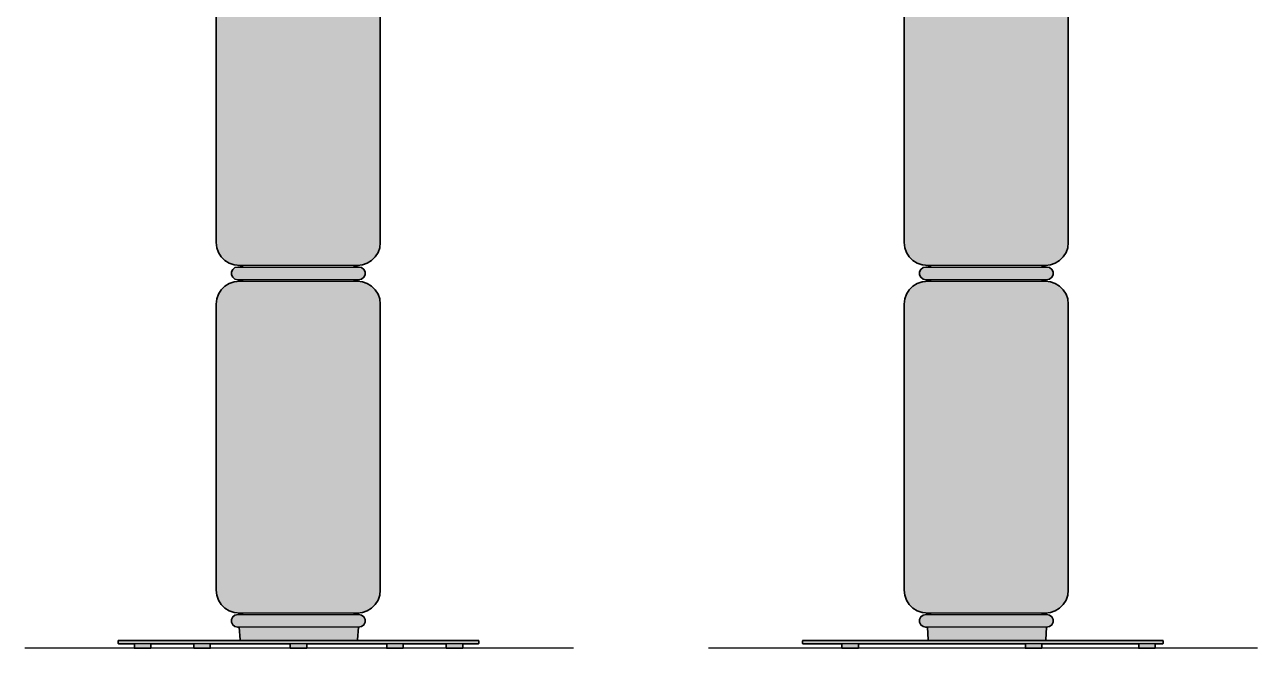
# Model space of a CAD drawing. Header units: millimetres. Extents: x -46 to 1833, y 45 to 2937.
# Drawn here: x -46 to 1833, y 1036 to 1987 of the extents above; entities that cross this region are included whole.
import ezdxf

# ---------------------------------------------------------------- set-up
doc = ezdxf.new("R2010")
doc.units = ezdxf.units.MM
doc.layers.add('Blocks', color=7, linetype='Continuous')
doc.layers.add('Blocks$Fill', color=7, linetype='Continuous', true_color=0xffffff)
for name, color, linetype, lineweight, true_color in [('Blocks$Inner', 7, 'Continuous', 25, 0x007f00), ('Blocks$Outline', 7, 'Continuous', 35, 0xff3f3f), ('Groud', 7, 'Continuous', 25, 0x243775)]:
    doc.layers.add(name, color=color, linetype=linetype, lineweight=lineweight, true_color=true_color)

# ---------------------------------------------------------------- blocks, each defined once
blk = doc.blocks.new('Noctambule Floor 3 High Cylinder Bowl Floor Lamp Side')
at = {"layer": 'Blocks$Fill'}
blk.add_hatch(color=256, dxfattribs=at).paths.add_polyline_path([(697.5, 1900.8), (697.5, 1901.2), (697.4, 1901.2), (147.5, 1901.2), (147.7, 1891), (148.3, 1880.7), (149.2, 1870.5), (150.6, 1860.4), (152.3, 1850.3), (154.3, 1840.2), (156.8, 1830.3), (159.6, 1820.5), (162.8, 1810.7), (166.4, 1801.1), (170.3, 1791.6), (174.5, 1782.3), (179.1, 1773.2), (184.1, 1764.2), (189.3, 1755.4), (194.9, 1746.8), (200.8, 1738.5), (207.1, 1730.3), (213.6, 1722.4), (220.4, 1714.7), (227.5, 1707.3), (234.8, 1700.2), (242.4, 1693.4), (250.3, 1686.8), (258.4, 1680.5), (258.6, 1680.5), (266.9, 1674.6), (275.4, 1668.9), (284.2, 1663.6), (293.1, 1658.6), (302.2, 1654), (311.5, 1649.7), (321, 1645.7), (324, 1644.6), (324.3, 1644.6), (327.5, 1643.8), (327.7, 1643.8), (330.5, 1643.4), (333.8, 1643.2), (336.5, 1643.2), (336.8, 1643.2), (337.4, 1643), (337.7, 1642.8), (337.9, 1642.6), (338.1, 1642.4), (338.3, 1642.1), (338.4, 1641.8), (338.5, 1641.5), (338.5, 1641.2), (331.6, 1641.2), (331.2, 1641.2), (327.2, 1640.3), (323.8, 1637.6), (321.9, 1633.7), (321.9, 1629.4), (323.8, 1625.5), (327.2, 1622.9), (331.6, 1621.9), (332.9, 1621.9), (338.6, 1621.9), (338.6, 1619.7), (338.6, 1619.7), (338.9, 1619.7), (338.8, 1619.7), (338, 1619.4), (335, 1619.4), (326.6, 1618.5), (325.8, 1618.5), (318.4, 1615.9), (311.8, 1611.8), (306.2, 1606.2), (302.1, 1599.6), (299.5, 1592.2), (298.6, 1584.4), (298.6, 1148.4), (299.5, 1140.6), (302.1, 1133.2), (306.2, 1126.6), (311.8, 1121), (318.4, 1116.9), (325.8, 1114.3), (326.6, 1114.3), (328.1, 1114.1), (335.2, 1113.4), (337.2, 1113.4), (337.7, 1113.4), (338.6, 1113.2), (338.6, 1111.2), (331.2, 1111.2), (327.2, 1110.3), (323.8, 1107.6), (321.9, 1103.7), (321.9, 1099.4), (323.8, 1095.5), (327.2, 1092.9), (331.6, 1091.9), (332.9, 1091.9), (338.6, 1091.9), (338.6, 1089.7), (338.6, 1089.7), (338.9, 1089.7), (338.8, 1089.7), (338, 1089.4), (335, 1089.4), (326.6, 1088.5), (325.8, 1088.5), (318.4, 1085.9), (311.8, 1081.8), (306.2, 1076.2), (302.1, 1069.6), (299.5, 1062.2), (298.6, 1054.4), (298.6, 618.4), (299.5, 610.6), (302.1, 603.2), (306.2, 596.6), (311.8, 591), (318.4, 586.9), (325.8, 584.3), (326.6, 584.3), (335.2, 583.4), (337.2, 583.4), (337.7, 583.4), (338.6, 583.2), (338.6, 581.2), (331.8, 581.2), (327.1, 580.3), (323.7, 577.6), (321.9, 573.7), (321.9, 569.4), (323.7, 565.5), (327.1, 562.9), (331.3, 561.9), (331.7, 561.9), (338.6, 561.9), (338.6, 559.9), (337.7, 559.7), (335, 559.7), (326.6, 558.8), (325.8, 558.8), (318.4, 556.2), (311.8, 552.1), (306.2, 546.5), (302.1, 539.9), (299.5, 532.5), (298.6, 524.7), (298.6, 88.7), (299.5, 80.9), (302.1, 73.5), (306.2, 66.9), (311.8, 61.3), (318.4, 57.2), (325.8, 54.6), (326.6, 54.6), (335.2, 53.7), (337.2, 53.7), (337.7, 53.7), (338.6, 53.5), (338.6, 51.5), (331.8, 51.5), (327.1, 50.6), (323.7, 47.9), (321.9, 44), (321.9, 39.7), (323.7, 35.8), (327.1, 33.2), (331.3, 32.2), (331.7, 32.2), (333.7, 32.2), (335.1, 12.9), (335.4, 12.3), (336.1, 12), (143.9, 12), (143.4, 11.5), (143.4, 7.5), (143.9, 7), (144, 7), (203.6, 7), (203.6, 0), (203.8, 0), (228.6, 0), (228.6, 7), (483.2, 7), (483.2, 0), (483.3, 0), (508.2, 0), (508.2, 7), (655.9, 7), (655.9, 0), (656, 0), (680.9, 0), (680.9, 7), (692.9, 7), (693.3, 7.5), (693.4, 11.5), (692.9, 12), (692.7, 12), (513.2, 12), (513.8, 12.3), (514.2, 12.9), (515.6, 32.2), (519.5, 33.2), (520.1, 33.2), (523.5, 35.8), (525.3, 39.7), (525.3, 44), (523.5, 47.9), (520.1, 50.6), (515.9, 51.5), (515.7, 51.5), (508.6, 51.5), (508.6, 53.5), (509.5, 53.7), (513.6, 53.7), (521.4, 54.6), (528.8, 57.2), (535.4, 61.3), (541, 66.9), (545.1, 73.5), (547.7, 80.9), (548.5, 88.7), (548.5, 524.7), (547.7, 532.5), (545.1, 539.9), (541, 546.5), (535.4, 552.1), (528.8, 556.2), (521.4, 558.8), (513.6, 559.7), (513.6, 559.7), (509.5, 559.7), (508.6, 559.9), (508.6, 561.9), (515.6, 561.9), (519.5, 562.9), (520.1, 562.9), (523.5, 565.5), (525.3, 569.4), (525.3, 573.7), (523.5, 577.6), (520.1, 580.3), (515.9, 581.2), (515.7, 581.2), (508.6, 581.2), (508.6, 583.2), (509.5, 583.4), (513.6, 583.4), (521.4, 584.3), (528.8, 586.9), (535.4, 591), (541, 596.6), (545.1, 603.2), (547.7, 610.6), (548.5, 618.4), (548.5, 1054.4), (547.7, 1062.2), (545.1, 1069.6), (541, 1076.2), (535.4, 1081.8), (528.8, 1085.9), (521.4, 1088.5), (513.6, 1089.4), (513.6, 1089.4), (509.5, 1089.4), (508.4, 1089.7), (508.3, 1089.7), (508.6, 1089.7), (508.6, 1091.9), (515.6, 1091.9), (520, 1092.9), (523.4, 1095.5), (525.2, 1099.4), (525.2, 1103.7), (523.4, 1107.6), (520, 1110.3), (520, 1110.3), (515.4, 1111.2), (508.6, 1111.2), (508.6, 1113.2), (509.5, 1113.4), (511.7, 1113.4), (520.6, 1114.3), (521.4, 1114.3), (528.8, 1116.9), (535.4, 1121), (541, 1126.6), (545.1, 1133.2), (547.7, 1140.6), (548.5, 1148.4), (548.5, 1584.4), (547.7, 1592.2), (545.1, 1599.6), (541, 1606.2), (535.4, 1611.8), (528.8, 1615.9), (521.4, 1618.5), (513.6, 1619.4), (513.6, 1619.4), (509.5, 1619.4), (508.4, 1619.7), (508.3, 1619.7), (508.3, 1619.7), (508.6, 1619.7), (508.6, 1621.9), (515.6, 1621.9), (520, 1622.9), (523.4, 1625.5), (525.2, 1629.4), (525.2, 1633.7), (523.4, 1637.6), (520, 1640.3), (520, 1640.3), (515.4, 1641.2), (514, 1641.2), (506.5, 1641.2), (506.5, 1641.5), (506.6, 1641.8), (506.7, 1642.1), (506.9, 1642.4), (507.1, 1642.6), (507.3, 1642.8), (507.6, 1643), (507.9, 1643.2), (508.1, 1643.3), (509.1, 1643.4), (510.8, 1643.4), (514.1, 1643.4), (517.3, 1643.8), (520.5, 1644.6), (520.9, 1644.6), (524, 1645.7), (533.6, 1649.7), (542.8, 1654), (552, 1658.6), (560.9, 1663.6), (569.7, 1668.9), (578.2, 1674.6), (586.5, 1680.5), (586.6, 1680.5), (594.7, 1686.8), (602.6, 1693.4), (610.2, 1700.2), (617.5, 1707.3), (624.6, 1714.7), (631.4, 1722.4), (637.9, 1730.3), (644.1, 1738.5), (650, 1746.8), (655.6, 1755.4), (660.9, 1764.2), (665.8, 1773.2), (670.4, 1782.3), (674.7, 1791.6), (678.6, 1801.1), (682.2, 1810.7), (685.3, 1820.5), (688.2, 1830.3), (690.6, 1840.2), (692.7, 1850.3), (694.4, 1860.4), (695.8, 1870.5), (696.7, 1880.7), (697.3, 1891)], flags=0)
at = {"layer": 'Blocks$Inner'}
blk.add_line((335.1, 12.9), (333.7, 32.2), dxfattribs=at)
for points in [[(548.5, 1054.4), (548.5, 618.4), (547.7, 610.6), (545.1, 603.2), (541, 596.6), (535.4, 591), (528.8, 586.9), (521.4, 584.3), (513.6, 583.4), (511.7, 583.4), (509.5, 583.4), (506.4, 583.4), (502.6, 583.4), (498, 583.4), (492.6, 583.4), (486.6, 583.4), (480.1, 583.4), (472.9, 583.4), (465.3, 583.4), (457.3, 583.4), (448.9, 583.4), (440.3, 583.4), (431.6, 583.4), (422.8, 583.4), (414, 583.4), (405.2, 583.4), (396.7, 583.4), (388.4, 583.4), (380.4, 583.4), (372.9, 583.4), (365.9, 583.4), (359.4, 583.4), (353.5, 583.4), (348.3, 583.4), (343.8, 583.4), (340.1, 583.4), (337.2, 583.4), (335.2, 583.4), (326.6, 584.3), (325.8, 584.3), (318.4, 586.9), (311.8, 591), (306.2, 596.6), (302.1, 603.2), (299.5, 610.6), (298.6, 618.4), (298.6, 1054.4)], [(338.6, 581.2), (338.6, 583.2), (337.7, 583.4), (337.7, 583.4)], [(508.6, 581.2), (508.6, 583.2), (509.5, 583.4)], [(338.6, 561.9), (338.6, 559.9), (337.7, 559.7), (337.7, 559.7)], [(508.6, 561.9), (508.6, 559.9), (509.5, 559.7)], [(338.6, 51.5), (338.6, 53.5), (337.7, 53.7), (337.7, 53.7)], [(509.5, 53.7), (508.6, 53.5), (508.6, 51.5)], [(513.8, 12.3), (514.2, 12.9), (515.6, 32.2)], [(228.6, 7), (228.6, 0), (228.3, 0), (227.2, 0), (226.2, 0), (223.5, 0), (220, 0), (217.1, 0), (214.2, 0), (212.2, 0), (208.8, 0), (206, 0), (204.6, 0), (203.8, 0), (203.6, 0), (203.6, 7)], [(513.1, 12), (513.2, 12), (513.8, 12.3), (513.1, 12), (512.7, 12), (511.5, 12), (509.7, 12), (507.4, 12), (505, 12), (502.5, 12), (500.1, 12), (497.8, 12), (495.6, 12), (491.6, 12), (484.9, 12), (477.4, 12), (470.1, 12), (463.4, 12), (457.4, 12), (452, 12), (447.1, 12), (442.8, 12), (439, 12), (432.3, 12), (427.3, 12), (419.6, 12), (411.9, 12), (403.4, 12), (396.1, 12), (389.9, 12), (384.7, 12), (380.3, 12), (376.5, 12), (373.3, 12), (368, 12), (364.1, 12), (358.8, 12), (353.9, 12), (346.9, 12), (343.1, 12), (340.5, 12), (338.7, 12), (337.5, 12), (336.7, 12), (336.3, 12), (336.1, 12), (335.4, 12.3), (335.1, 12.9)], [(508.2, 7), (508.2, 0), (507.8, 0), (506.8, 0), (505.8, 0), (503, 0), (499.5, 0), (496.6, 0), (493.7, 0), (491.8, 0), (488.3, 0), (485.5, 0), (484.1, 0), (483.3, 0), (483.2, 0), (483.2, 7)], [(680.9, 7), (680.9, 0), (680.5, 0), (679.5, 0), (678.5, 0), (675.7, 0), (672.2, 0), (669.3, 0), (666.4, 0), (664.5, 0), (661, 0), (658.2, 0), (656.8, 0), (656, 0), (655.9, 0), (655.9, 7)]]:
    blk.add_lwpolyline(points, dxfattribs=at)
for points in [[(515.7, 581.2), (515.9, 581.2), (520.1, 580.3), (523.5, 577.6), (525.3, 573.7), (525.3, 569.4), (523.5, 565.5), (520.1, 562.9), (519.5, 562.9), (515.6, 561.9), (514.3, 561.9), (512.2, 561.9), (509.2, 561.9), (505.4, 561.9), (500.8, 561.9), (495.5, 561.9), (489.5, 561.9), (482.8, 561.9), (475.6, 561.9), (467.9, 561.9), (455.9, 561.9), (448.9, 561.9), (441.3, 561.9), (433.2, 561.9), (424.6, 561.9), (415.6, 561.9), (406.4, 561.9), (399.4, 561.9), (392.5, 561.9), (387.9, 561.9), (378.8, 561.9), (370.2, 561.9), (364, 561.9), (358.3, 561.9), (354.7, 561.9), (348.1, 561.9), (342.5, 561.9), (338, 561.9), (334.6, 561.9), (332.8, 561.9), (331.7, 561.9), (331.3, 561.9), (327.1, 562.9), (323.7, 565.5), (321.9, 569.4), (321.9, 573.7), (323.7, 577.6), (327.1, 580.3), (331.8, 581.2), (333.2, 581.2), (335.5, 581.2), (338.6, 581.2), (342.5, 581.2), (347.3, 581.2), (352.7, 581.2), (358.9, 581.2), (365.7, 581.2), (373, 581.2), (380.8, 581.2), (389, 581.2), (397.6, 581.2), (406.4, 581.2), (415.4, 581.2), (424.4, 581.2), (433.5, 581.2), (442.4, 581.2), (451.2, 581.2), (459.7, 581.2), (467.9, 581.2), (475.6, 581.2), (482, 581.2), (487.1, 581.2), (491.4, 581.2), (494.8, 581.2), (497.7, 581.2), (500, 581.2), (501.9, 581.2), (505, 581.2), (509, 581.2), (512.1, 581.2), (514, 581.2), (515.1, 581.2)], [(521.4, 54.6), (513.6, 53.7), (511.7, 53.7), (509.5, 53.7), (506.4, 53.7), (502.6, 53.7), (498, 53.7), (492.6, 53.7), (486.6, 53.7), (480.1, 53.7), (472.9, 53.7), (465.3, 53.7), (457.3, 53.7), (448.9, 53.7), (440.3, 53.7), (431.6, 53.7), (422.8, 53.7), (414, 53.7), (405.2, 53.7), (396.7, 53.7), (388.4, 53.7), (380.4, 53.7), (372.9, 53.7), (365.9, 53.7), (359.4, 53.7), (353.5, 53.7), (348.3, 53.7), (343.8, 53.7), (340.1, 53.7), (337.2, 53.7), (335.2, 53.7), (326.6, 54.6), (325.8, 54.6), (318.4, 57.2), (311.8, 61.3), (306.2, 66.9), (302.1, 73.5), (299.5, 80.9), (298.6, 88.7), (298.6, 524.7), (299.5, 532.5), (302.1, 539.9), (306.2, 546.5), (311.8, 552.1), (318.4, 556.2), (325.8, 558.8), (326.6, 558.8), (335, 559.7), (337.1, 559.7), (339.5, 559.7), (342, 559.7), (344.5, 559.7), (346.9, 559.7), (349.3, 559.7), (351.4, 559.7), (355.5, 559.7), (358.9, 559.7), (364.2, 559.7), (370, 559.7), (377.4, 559.7), (384.2, 559.7), (390.3, 559.7), (395.8, 559.7), (400.7, 559.7), (405.1, 559.7), (409, 559.7), (412.4, 559.7), (418.4, 559.7), (427.4, 559.7), (436.5, 559.7), (445.2, 559.7), (452.6, 559.7), (458.9, 559.7), (464.2, 559.7), (468.7, 559.7), (472.5, 559.7), (475.8, 559.7), (478.5, 559.7), (483.2, 559.7), (489.7, 559.7), (495.5, 559.7), (503.9, 559.7), (506.4, 559.7), (509.1, 559.7), (511, 559.7), (512.2, 559.7), (513.6, 559.7), (513.6, 559.7), (521.4, 558.8), (528.8, 556.2), (535.4, 552.1), (541, 546.5), (545.1, 539.9), (547.7, 532.5), (548.5, 524.7), (548.5, 88.7), (547.7, 80.9), (545.1, 73.5), (541, 66.9), (535.4, 61.3), (528.8, 57.2)], [(515.7, 51.5), (515.9, 51.5), (520.1, 50.6), (523.5, 47.9), (525.3, 44), (525.3, 39.7), (523.5, 35.8), (520.1, 33.2), (519.5, 33.2), (515.6, 32.2), (514.3, 32.2), (512.2, 32.2), (509.2, 32.2), (505.4, 32.2), (500.8, 32.2), (495.5, 32.2), (489.5, 32.2), (482.8, 32.2), (475.6, 32.2), (467.9, 32.2), (455.9, 32.2), (448.9, 32.2), (441.3, 32.2), (433.2, 32.2), (424.6, 32.2), (415.6, 32.2), (406.4, 32.2), (399.4, 32.2), (392.5, 32.2), (387.9, 32.2), (378.8, 32.2), (370.2, 32.2), (364, 32.2), (358.3, 32.2), (354.7, 32.2), (348.1, 32.2), (342.5, 32.2), (338, 32.2), (334.6, 32.2), (332.8, 32.2), (331.7, 32.2), (331.3, 32.2), (327.1, 33.2), (323.7, 35.8), (321.9, 39.7), (321.9, 44), (323.7, 47.9), (327.1, 50.6), (331.8, 51.5), (333.2, 51.5), (335.5, 51.5), (338.6, 51.5), (342.5, 51.5), (347.3, 51.5), (352.7, 51.5), (358.9, 51.5), (365.7, 51.5), (373, 51.5), (380.8, 51.5), (389, 51.5), (397.6, 51.5), (406.4, 51.5), (415.4, 51.5), (424.4, 51.5), (433.5, 51.5), (442.4, 51.5), (451.2, 51.5), (459.7, 51.5), (467.9, 51.5), (475.6, 51.5), (482, 51.5), (487.1, 51.5), (491.4, 51.5), (494.8, 51.5), (497.7, 51.5), (500, 51.5), (501.9, 51.5), (505, 51.5), (509, 51.5), (512.1, 51.5), (514, 51.5), (515.1, 51.5)], [(143.9, 7), (143.4, 7.5), (143.4, 11.5), (143.9, 12), (144.1, 12), (144.7, 12), (145.5, 12), (146.3, 12), (148.2, 12), (150, 12), (153.3, 12), (157.3, 12), (165.2, 12), (173.4, 12), (181.6, 12), (189.4, 12), (196.9, 12), (203.8, 12), (210.2, 12), (216, 12), (221.3, 12), (226, 12), (234.6, 12), (248.1, 12), (262.3, 12), (279.9, 12), (295.9, 12), (310.3, 12), (323.2, 12), (334.6, 12), (344.8, 12), (353.7, 12), (361.7, 12), (368.6, 12), (380.9, 12), (390.2, 12), (404.3, 12), (418.4, 12), (433.9, 12), (447.5, 12), (459.2, 12), (469.5, 12), (478.4, 12), (486.1, 12), (492.8, 12), (504.4, 12), (513.1, 12), (525.8, 12), (538.4, 12), (558.1, 12), (574.6, 12), (588.4, 12), (599.8, 12), (609.4, 12), (617.4, 12), (624.2, 12), (629.9, 12), (634.7, 12), (638.7, 12), (645.5, 12), (655, 12), (663.5, 12), (669.3, 12), (674.4, 12), (682, 12), (686.9, 12), (690.1, 12), (691.8, 12), (692.7, 12), (692.9, 12), (693.4, 11.5), (693.3, 7.5), (692.9, 7), (692.6, 7), (692, 7), (691.3, 7), (690.4, 7), (688.5, 7), (686.7, 7), (683.4, 7), (679.4, 7), (671.5, 7), (663.3, 7), (655.2, 7), (647.3, 7), (639.8, 7), (632.9, 7), (626.5, 7), (620.7, 7), (615.5, 7), (610.7, 7), (602.2, 7), (588.7, 7), (574.4, 7), (556.8, 7), (540.8, 7), (526.4, 7), (513.6, 7), (502.1, 7), (492, 7), (483, 7), (475.1, 7), (468.1, 7), (455.8, 7), (446.5, 7), (432.5, 7), (418.4, 7), (402.8, 7), (389.3, 7), (377.5, 7), (367.3, 7), (358.4, 7), (350.6, 7), (343.9, 7), (332.3, 7), (323.7, 7), (310.9, 7), (298.4, 7), (278.6, 7), (262.1, 7), (248.4, 7), (236.9, 7), (227.3, 7), (219.3, 7), (212.5, 7), (206.9, 7), (202.1, 7), (198, 7), (191.2, 7), (181.7, 7), (173.3, 7), (167.5, 7), (162.3, 7), (154.8, 7), (149.8, 7), (146.7, 7), (144.9, 7), (144, 7)]]:
    blk.add_lwpolyline(points, close=True, dxfattribs=at)
at = {"layer": 'Blocks$Outline'}
for points in [[(338, 1089.4), (337.1, 1089.4), (335, 1089.4), (326.6, 1088.5), (325.8, 1088.5), (318.4, 1085.9), (311.8, 1081.8), (306.2, 1076.2), (302.1, 1069.6), (299.5, 1062.2), (298.6, 1054.4), (298.6, 618.4), (299.5, 610.6), (302.1, 603.2), (306.2, 596.6), (311.8, 591), (318.4, 586.9), (325.8, 584.3), (326.6, 584.3), (335.2, 583.4), (337.2, 583.4), (337.7, 583.4)], [(521.4, 584.3), (528.8, 586.9), (535.4, 591), (541, 596.6), (545.1, 603.2), (547.7, 610.6), (548.5, 618.4), (548.5, 1054.4), (547.7, 1062.2), (545.1, 1069.6), (541, 1076.2), (535.4, 1081.8), (528.8, 1085.9), (521.4, 1088.5), (513.6, 1089.4), (513.6, 1089.4), (512.2, 1089.4), (511, 1089.4), (509.5, 1089.4)], [(337.7, 583.4), (338.6, 583.2)], [(338.6, 583.2), (338.6, 581.2)], [(508.6, 583.2), (509.5, 583.4)], [(508.6, 581.2), (508.6, 583.2)], [(509.5, 583.4), (511.7, 583.4), (513.6, 583.4), (521.4, 584.3)], [(338.6, 581.2), (335.5, 581.2), (333.2, 581.2), (331.8, 581.2), (327.1, 580.3), (323.7, 577.6), (321.9, 573.7), (321.9, 569.4), (323.7, 565.5), (327.1, 562.9), (331.3, 561.9), (331.7, 561.9), (332.8, 561.9), (334.6, 561.9), (338, 561.9), (338.6, 561.9)], [(508.6, 561.9), (509.2, 561.9), (512.2, 561.9), (514.3, 561.9), (515.6, 561.9), (519.5, 562.9), (520.1, 562.9), (523.5, 565.5), (525.3, 569.4), (525.3, 573.7), (523.5, 577.6), (520.1, 580.3), (515.9, 581.2), (515.7, 581.2)], [(515.7, 581.2), (515.1, 581.2), (514, 581.2), (512.1, 581.2), (509, 581.2), (508.6, 581.2)], [(337.7, 559.7), (337.1, 559.7), (335, 559.7), (326.6, 558.8), (325.8, 558.8), (318.4, 556.2), (311.8, 552.1), (306.2, 546.5), (302.1, 539.9), (299.5, 532.5), (298.6, 524.7), (298.6, 88.7), (299.5, 80.9), (302.1, 73.5), (306.2, 66.9), (311.8, 61.3), (318.4, 57.2), (325.8, 54.6), (326.6, 54.6), (335.2, 53.7), (337.2, 53.7), (337.7, 53.7)], [(338.6, 559.9), (337.7, 559.7)], [(338.6, 561.9), (338.6, 559.9)], [(508.6, 559.9), (508.6, 561.9)], [(509.5, 559.7), (508.6, 559.9)], [(521.4, 54.6), (528.8, 57.2), (535.4, 61.3), (541, 66.9), (545.1, 73.5), (547.7, 80.9), (548.5, 88.7), (548.5, 524.7), (547.7, 532.5), (545.1, 539.9), (541, 546.5), (535.4, 552.1), (528.8, 556.2), (521.4, 558.8), (513.6, 559.7), (513.6, 559.7), (512.2, 559.7), (511, 559.7), (509.5, 559.7)], [(338.6, 51.5), (335.5, 51.5), (333.2, 51.5), (331.8, 51.5), (327.1, 50.6), (323.7, 47.9), (321.9, 44), (321.9, 39.7), (323.7, 35.8), (327.1, 33.2), (331.3, 32.2), (331.7, 32.2), (332.8, 32.2), (333.7, 32.2)], [(337.7, 53.7), (338.6, 53.5)], [(338.6, 53.5), (338.6, 51.5)], [(508.6, 53.5), (509.5, 53.7)], [(508.6, 51.5), (508.6, 53.5)], [(515.7, 51.5), (515.1, 51.5), (514, 51.5), (512.1, 51.5), (509, 51.5), (508.6, 51.5)], [(509.5, 53.7), (511.7, 53.7), (513.6, 53.7), (521.4, 54.6)], [(515.6, 32.2), (519.5, 33.2), (520.1, 33.2), (523.5, 35.8), (525.3, 39.7), (525.3, 44), (523.5, 47.9), (520.1, 50.6), (515.9, 51.5), (515.7, 51.5)], [(333.7, 32.2), (335.1, 12.9), (335.4, 12.3), (336.1, 12)], [(513.8, 12.3), (514.2, 12.9), (515.6, 32.2)], [(336.1, 12), (334.6, 12), (323.2, 12), (310.3, 12), (295.9, 12), (279.9, 12), (262.3, 12), (248.1, 12), (234.6, 12), (226, 12), (221.3, 12), (216, 12), (210.2, 12), (203.8, 12), (196.9, 12), (189.4, 12), (181.6, 12), (173.4, 12), (165.2, 12), (157.3, 12), (153.3, 12), (150, 12), (148.2, 12), (146.3, 12), (145.5, 12), (144.7, 12), (144.1, 12), (143.9, 12), (143.4, 11.5)], [(143.4, 11.5), (143.4, 7.5), (143.9, 7), (144, 7)], [(144, 7), (144.9, 7), (146.7, 7), (149.8, 7), (154.8, 7), (162.3, 7), (167.5, 7), (173.3, 7), (181.7, 7), (191.2, 7), (198, 7), (202.1, 7), (203.6, 7)], [(203.6, 7), (203.6, 0), (203.8, 0), (204.6, 0), (206, 0), (208.8, 0), (212.2, 0), (214.2, 0), (217.1, 0), (220, 0), (223.5, 0), (226.2, 0), (227.2, 0), (228.3, 0), (228.6, 0), (228.6, 7)], [(228.6, 7), (236.9, 7), (248.4, 7), (262.1, 7), (278.6, 7), (298.4, 7), (310.9, 7), (323.7, 7), (332.3, 7), (343.9, 7), (350.6, 7), (358.4, 7), (367.3, 7), (377.5, 7), (389.3, 7), (402.8, 7), (418.4, 7), (432.5, 7), (446.5, 7), (455.8, 7), (468.1, 7), (475.1, 7), (483, 7), (483.2, 7)], [(483.2, 7), (483.2, 0), (483.3, 0), (484.1, 0), (485.5, 0), (488.3, 0), (491.8, 0), (493.7, 0), (496.6, 0), (499.5, 0), (503, 0), (505.8, 0), (506.8, 0), (507.8, 0), (508.2, 0), (508.2, 7)], [(508.2, 7), (513.6, 7), (526.4, 7), (540.8, 7), (556.8, 7), (574.4, 7), (588.7, 7), (602.2, 7), (610.7, 7), (615.5, 7), (620.7, 7), (626.5, 7), (632.9, 7), (639.8, 7), (647.3, 7), (655.2, 7), (655.9, 7)], [(513.2, 12), (513.8, 12.3)], [(693.4, 11.5), (692.9, 12), (692.7, 12), (691.8, 12), (690.1, 12), (686.9, 12), (682, 12), (674.4, 12), (669.3, 12), (663.5, 12), (655, 12), (645.5, 12), (638.7, 12), (634.7, 12), (629.9, 12), (624.2, 12), (617.4, 12), (609.4, 12), (599.8, 12), (588.4, 12), (574.6, 12), (558.1, 12), (538.4, 12), (525.8, 12), (513.2, 12)], [(655.9, 7), (655.9, 0), (656, 0), (656.8, 0), (658.2, 0), (661, 0), (664.5, 0), (666.4, 0), (669.3, 0), (672.2, 0), (675.7, 0), (678.5, 0), (679.5, 0), (680.5, 0), (680.9, 0), (680.9, 7)], [(680.9, 7), (683.4, 7), (686.7, 7), (688.5, 7), (690.4, 7), (691.3, 7), (692, 7), (692.6, 7), (692.9, 7), (693.3, 7.5), (693.4, 11.5)]]:
    blk.add_lwpolyline(points, dxfattribs=at)
blk = doc.blocks.new('Noctambule Floor 3 High Cylinder Bowl Floor Lamp Front')
at = {"layer": 'Blocks$Fill'}
blk.add_hatch(color=256, dxfattribs=at).paths.add_polyline_path([(691, 1900.8), (691, 1901.2), (690.9, 1901.2), (141, 1901.2), (141.2, 1891), (141.8, 1880.7), (142.7, 1870.5), (144.1, 1860.4), (145.8, 1850.3), (147.8, 1840.2), (150.3, 1830.3), (153.1, 1820.5), (156.3, 1810.7), (159.9, 1801.1), (163.8, 1791.6), (168, 1782.3), (172.6, 1773.2), (177.6, 1764.2), (182.8, 1755.4), (188.4, 1746.8), (194.3, 1738.5), (200.5, 1730.3), (207.1, 1722.4), (213.9, 1714.7), (221, 1707.3), (228.3, 1700.2), (235.9, 1693.4), (243.8, 1686.8), (251.9, 1680.5), (252.1, 1680.5), (260.4, 1674.6), (268.9, 1668.9), (277.7, 1663.6), (286.6, 1658.6), (295.7, 1654), (305, 1649.7), (314.5, 1645.7), (317.5, 1644.6), (317.8, 1644.6), (321, 1643.8), (321.2, 1643.8), (324, 1643.4), (327.3, 1643.2), (330, 1643.2), (330.3, 1643.2), (330.9, 1643), (331.2, 1642.8), (331.4, 1642.6), (331.6, 1642.4), (331.8, 1642.1), (331.9, 1641.8), (332, 1641.5), (332, 1641.2), (325.1, 1641.2), (324.7, 1641.2), (320.7, 1640.3), (317.3, 1637.6), (315.4, 1633.7), (315.4, 1629.4), (317.3, 1625.5), (320.7, 1622.9), (325.1, 1621.9), (326.4, 1621.9), (332.1, 1621.9), (332.1, 1619.7), (332.1, 1619.7), (332.4, 1619.7), (332.3, 1619.7), (331.5, 1619.4), (328.5, 1619.4), (320.1, 1618.5), (319.3, 1618.5), (311.9, 1615.9), (305.3, 1611.8), (299.7, 1606.2), (295.6, 1599.6), (293, 1592.2), (292.1, 1584.4), (292.1, 1148.4), (293, 1140.6), (295.6, 1133.2), (299.7, 1126.6), (305.3, 1121), (311.9, 1116.9), (319.3, 1114.3), (320.1, 1114.3), (321.6, 1114.1), (328.7, 1113.4), (330.7, 1113.4), (331.2, 1113.4), (332.1, 1113.2), (332.1, 1111.2), (324.7, 1111.2), (320.7, 1110.3), (317.3, 1107.6), (315.4, 1103.7), (315.4, 1099.4), (317.3, 1095.5), (320.7, 1092.9), (325.1, 1091.9), (326.4, 1091.9), (332.1, 1091.9), (332.1, 1089.7), (332.1, 1089.7), (332.4, 1089.7), (332.3, 1089.7), (331.5, 1089.4), (328.5, 1089.4), (320.1, 1088.5), (319.3, 1088.5), (311.9, 1085.9), (305.3, 1081.8), (299.7, 1076.2), (295.6, 1069.6), (293, 1062.2), (292.1, 1054.4), (292.1, 618.4), (293, 610.6), (295.6, 603.2), (299.7, 596.6), (305.3, 591), (311.9, 586.9), (319.3, 584.3), (320.1, 584.3), (328.7, 583.4), (330.7, 583.4), (331.2, 583.4), (332.1, 583.2), (332.1, 581.2), (325.3, 581.2), (320.6, 580.3), (317.2, 577.6), (315.4, 573.7), (315.4, 569.4), (317.2, 565.5), (320.6, 562.9), (324.8, 561.9), (325.2, 561.9), (332.1, 561.9), (332.1, 559.9), (331.2, 559.7), (328.5, 559.7), (320.1, 558.8), (319.3, 558.8), (311.9, 556.2), (305.3, 552.1), (299.7, 546.5), (295.6, 539.9), (293, 532.5), (292.1, 524.7), (292.1, 88.7), (293, 80.9), (295.6, 73.5), (299.7, 66.9), (305.3, 61.3), (311.9, 57.2), (319.3, 54.6), (320.1, 54.6), (328.7, 53.7), (330.7, 53.7), (331.2, 53.7), (332.1, 53.5), (332.1, 51.5), (325.3, 51.5), (320.6, 50.6), (317.2, 47.9), (315.4, 44), (315.4, 39.7), (317.2, 35.8), (320.6, 33.2), (324.8, 32.2), (325.2, 32.2), (327.1, 32.2), (328.6, 12.9), (328.9, 12.3), (329.5, 12), (142.9, 12), (142.4, 11.5), (142.4, 7.5), (142.9, 7), (143.1, 7), (167.2, 7), (167.2, 0), (167.3, 0), (192.2, 0), (192.2, 7), (258, 7), (258, 0), (258.1, 0), (283, 0), (283, 7), (404.9, 7), (404.9, 0), (405, 0), (429.9, 0), (429.9, 7), (551.9, 7), (551.9, 0), (552, 0), (576.9, 0), (576.9, 7), (642.7, 7), (642.7, 0), (642.8, 0), (667.7, 0), (667.7, 7), (691.9, 7), (692.4, 7.5), (692.4, 11.5), (691.9, 12), (691.7, 12), (506.6, 12), (507.3, 12.3), (507.6, 12.9), (509, 32.2), (509.1, 32.2), (513, 33.2), (513.6, 33.2), (517, 35.8), (518.8, 39.7), (518.8, 44), (517, 47.9), (513.6, 50.6), (509.4, 51.5), (509.2, 51.5), (502.1, 51.5), (502.1, 53.5), (503, 53.7), (507.1, 53.7), (514.9, 54.6), (522.3, 57.2), (528.9, 61.3), (534.5, 66.9), (538.6, 73.5), (541.2, 80.9), (542, 88.7), (542, 524.7), (541.2, 532.5), (538.6, 539.9), (534.5, 546.5), (528.9, 552.1), (522.3, 556.2), (514.9, 558.8), (507.1, 559.7), (507.1, 559.7), (503, 559.7), (502.1, 559.9), (502.1, 561.9), (509.1, 561.9), (513, 562.9), (513.6, 562.9), (517, 565.5), (518.8, 569.4), (518.8, 573.7), (517, 577.6), (513.6, 580.3), (509.4, 581.2), (509.2, 581.2), (502.1, 581.2), (502.1, 583.2), (503, 583.4), (507.1, 583.4), (514.9, 584.3), (522.3, 586.9), (528.9, 591), (534.5, 596.6), (538.6, 603.2), (541.2, 610.6), (542, 618.4), (542, 1054.4), (541.2, 1062.2), (538.6, 1069.6), (534.5, 1076.2), (528.9, 1081.8), (522.3, 1085.9), (514.9, 1088.5), (507.1, 1089.4), (507.1, 1089.4), (503, 1089.4), (501.9, 1089.7), (501.8, 1089.7), (502.1, 1089.7), (502.1, 1091.9), (509.1, 1091.9), (513.5, 1092.9), (516.9, 1095.5), (518.7, 1099.4), (518.7, 1103.7), (516.9, 1107.6), (513.5, 1110.3), (513.5, 1110.3), (508.9, 1111.2), (502.1, 1111.2), (502.1, 1113.2), (503, 1113.4), (505.2, 1113.4), (514.1, 1114.3), (514.9, 1114.3), (522.3, 1116.9), (528.9, 1121), (534.5, 1126.6), (538.6, 1133.2), (541.2, 1140.6), (542, 1148.4), (542, 1584.4), (541.2, 1592.2), (538.6, 1599.6), (534.5, 1606.2), (528.9, 1611.8), (522.3, 1615.9), (514.9, 1618.5), (507.1, 1619.4), (507.1, 1619.4), (503, 1619.4), (501.9, 1619.7), (501.8, 1619.7), (501.8, 1619.7), (502.1, 1619.7), (502.1, 1621.9), (509.1, 1621.9), (513.5, 1622.9), (516.9, 1625.5), (518.7, 1629.4), (518.7, 1633.7), (516.9, 1637.6), (513.5, 1640.3), (513.5, 1640.3), (508.9, 1641.2), (507.5, 1641.2), (500, 1641.2), (500, 1641.5), (500.1, 1641.8), (500.2, 1642.1), (500.4, 1642.4), (500.6, 1642.6), (500.8, 1642.8), (501.1, 1643), (501.4, 1643.2), (501.6, 1643.3), (502.6, 1643.4), (504.3, 1643.4), (507.6, 1643.4), (510.8, 1643.8), (514, 1644.6), (514.4, 1644.6), (517.5, 1645.7), (527.1, 1649.7), (536.3, 1654), (545.5, 1658.6), (554.4, 1663.6), (563.2, 1668.9), (571.7, 1674.6), (580, 1680.5), (580.1, 1680.5), (588.2, 1686.8), (596, 1693.4), (603.7, 1700.2), (611, 1707.3), (618.1, 1714.7), (624.9, 1722.4), (631.4, 1730.3), (637.6, 1738.5), (643.5, 1746.8), (649.1, 1755.4), (654.4, 1764.2), (659.3, 1773.2), (663.9, 1782.3), (668.2, 1791.6), (672.1, 1801.1), (675.7, 1810.7), (678.8, 1820.5), (681.7, 1830.3), (684.1, 1840.2), (686.2, 1850.3), (687.9, 1860.4), (689.3, 1870.5), (690.2, 1880.7), (690.8, 1891)], flags=0)
at = {"layer": 'Blocks$Inner'}
blk.add_line((328.6, 12.9), (327.1, 32.2), dxfattribs=at)
for points in [[(542, 1054.4), (542, 618.4), (541.2, 610.6), (538.6, 603.2), (534.5, 596.6), (528.9, 591), (522.3, 586.9), (514.9, 584.3), (507.1, 583.4), (505.2, 583.4), (503, 583.4), (499.9, 583.4), (496.1, 583.4), (491.5, 583.4), (486.1, 583.4), (480.1, 583.4), (473.5, 583.4), (466.4, 583.4), (458.8, 583.4), (450.8, 583.4), (442.4, 583.4), (433.8, 583.4), (425.1, 583.4), (416.3, 583.4), (407.5, 583.4), (398.7, 583.4), (390.2, 583.4), (381.9, 583.4), (373.9, 583.4), (366.4, 583.4), (359.4, 583.4), (352.9, 583.4), (347, 583.4), (341.8, 583.4), (337.3, 583.4), (333.6, 583.4), (330.7, 583.4), (328.7, 583.4), (320.1, 584.3), (319.3, 584.3), (311.9, 586.9), (305.3, 591), (299.7, 596.6), (295.6, 603.2), (293, 610.6), (292.1, 618.4), (292.1, 1054.4)], [(332.1, 581.2), (332.1, 583.2), (331.2, 583.4), (331.2, 583.4)], [(502.1, 581.2), (502.1, 583.2), (503, 583.4)], [(332.1, 561.9), (332.1, 559.9), (331.2, 559.7), (331.2, 559.7)], [(502.1, 561.9), (502.1, 559.9), (503, 559.7)], [(332.1, 51.5), (332.1, 53.5), (331.2, 53.7), (331.2, 53.7)], [(503, 53.7), (502.1, 53.5), (502.1, 51.5)], [(507.3, 12.3), (507.6, 12.9), (509, 32.2)], [(192.2, 7), (192.2, 0), (191.8, 0), (190.8, 0), (189.8, 0), (187, 0), (183.5, 0), (180.6, 0), (177.7, 0), (175.8, 0), (172.3, 0), (169.5, 0), (168.1, 0), (167.3, 0), (167.2, 0), (167.2, 7)], [(283, 7), (283, 0), (282.6, 0), (281.6, 0), (280.6, 0), (277.8, 0), (274.3, 0), (271.5, 0), (268.5, 0), (266.6, 0), (263.1, 0), (260.4, 0), (258.9, 0), (258.1, 0), (258, 0), (258, 7)], [(506.5, 12), (506.6, 12), (507.3, 12.3), (506.5, 12), (506.1, 12), (505, 12), (503.1, 12), (500.8, 12), (498.4, 12), (495.9, 12), (493.5, 12), (491.2, 12), (489.1, 12), (485, 12), (478.3, 12), (470.8, 12), (463.5, 12), (456.9, 12), (450.8, 12), (445.4, 12), (440.6, 12), (436.3, 12), (432.5, 12), (425.8, 12), (420.7, 12), (413, 12), (405.4, 12), (396.8, 12), (389.5, 12), (383.4, 12), (378.1, 12), (373.7, 12), (369.9, 12), (366.7, 12), (361.4, 12), (357.6, 12), (352.2, 12), (347.3, 12), (340.4, 12), (336.6, 12), (333.9, 12), (332.1, 12), (330.9, 12), (330.1, 12), (329.7, 12), (329.5, 12), (328.9, 12.3), (328.6, 12.9)], [(429.9, 7), (429.9, 0), (429.5, 0), (428.5, 0), (427.5, 0), (424.7, 0), (421.2, 0), (418.4, 0), (415.4, 0), (413.5, 0), (410, 0), (407.3, 0), (405.8, 0), (405, 0), (404.9, 0), (404.9, 7)], [(576.9, 7), (576.9, 0), (576.5, 0), (575.5, 0), (574.5, 0), (571.7, 0), (568.2, 0), (565.3, 0), (562.4, 0), (560.5, 0), (557, 0), (554.3, 0), (552.8, 0), (552, 0), (551.9, 0), (551.9, 7)], [(667.7, 7), (667.7, 0), (667.3, 0), (666.3, 0), (665.3, 0), (662.5, 0), (659, 0), (656.2, 0), (653.2, 0), (651.3, 0), (647.8, 0), (645.1, 0), (643.6, 0), (642.8, 0), (642.7, 0), (642.7, 7)]]:
    blk.add_lwpolyline(points, dxfattribs=at)
for points in [[(509.2, 581.2), (509.4, 581.2), (513.6, 580.3), (517, 577.6), (518.8, 573.7), (518.8, 569.4), (517, 565.5), (513.6, 562.9), (513, 562.9), (509.1, 561.9), (507.8, 561.9), (505.7, 561.9), (502.7, 561.9), (498.9, 561.9), (494.3, 561.9), (489, 561.9), (483, 561.9), (476.3, 561.9), (469.1, 561.9), (461.4, 561.9), (449.4, 561.9), (442.4, 561.9), (434.8, 561.9), (426.7, 561.9), (418.1, 561.9), (409.1, 561.9), (399.9, 561.9), (392.9, 561.9), (386, 561.9), (381.4, 561.9), (372.3, 561.9), (363.7, 561.9), (357.5, 561.9), (351.8, 561.9), (348.2, 561.9), (341.6, 561.9), (336, 561.9), (331.5, 561.9), (328.1, 561.9), (326.3, 561.9), (325.2, 561.9), (324.8, 561.9), (320.6, 562.9), (317.2, 565.5), (315.4, 569.4), (315.4, 573.7), (317.2, 577.6), (320.6, 580.3), (325.3, 581.2), (326.7, 581.2), (329, 581.2), (332.1, 581.2), (336, 581.2), (340.8, 581.2), (346.2, 581.2), (352.4, 581.2), (359.2, 581.2), (366.5, 581.2), (374.3, 581.2), (382.5, 581.2), (391.1, 581.2), (399.9, 581.2), (408.9, 581.2), (417.9, 581.2), (427, 581.2), (435.9, 581.2), (444.7, 581.2), (453.2, 581.2), (461.4, 581.2), (469.1, 581.2), (475.5, 581.2), (480.6, 581.2), (484.9, 581.2), (488.3, 581.2), (491.2, 581.2), (493.5, 581.2), (495.4, 581.2), (498.5, 581.2), (502.5, 581.2), (505.6, 581.2), (507.5, 581.2), (508.6, 581.2)], [(514.9, 54.6), (507.1, 53.7), (505.2, 53.7), (503, 53.7), (499.9, 53.7), (496.1, 53.7), (491.5, 53.7), (486.1, 53.7), (480.1, 53.7), (473.5, 53.7), (466.4, 53.7), (458.8, 53.7), (450.8, 53.7), (442.4, 53.7), (433.8, 53.7), (425.1, 53.7), (416.3, 53.7), (407.5, 53.7), (398.7, 53.7), (390.2, 53.7), (381.9, 53.7), (373.9, 53.7), (366.4, 53.7), (359.4, 53.7), (352.9, 53.7), (347, 53.7), (341.8, 53.7), (337.3, 53.7), (333.6, 53.7), (330.7, 53.7), (328.7, 53.7), (320.1, 54.6), (319.3, 54.6), (311.9, 57.2), (305.3, 61.3), (299.7, 66.9), (295.6, 73.5), (293, 80.9), (292.1, 88.7), (292.1, 524.7), (293, 532.5), (295.6, 539.9), (299.7, 546.5), (305.3, 552.1), (311.9, 556.2), (319.3, 558.8), (320.1, 558.8), (328.5, 559.7), (330.6, 559.7), (333, 559.7), (335.5, 559.7), (338, 559.7), (340.4, 559.7), (342.8, 559.7), (344.9, 559.7), (349, 559.7), (352.4, 559.7), (357.7, 559.7), (363.5, 559.7), (370.9, 559.7), (377.7, 559.7), (383.8, 559.7), (389.3, 559.7), (394.2, 559.7), (398.6, 559.7), (402.5, 559.7), (405.9, 559.7), (411.8, 559.7), (420.9, 559.7), (430, 559.7), (438.7, 559.7), (446.1, 559.7), (452.4, 559.7), (457.7, 559.7), (462.2, 559.7), (466, 559.7), (469.3, 559.7), (472, 559.7), (476.7, 559.7), (483.2, 559.7), (489, 559.7), (497.4, 559.7), (499.9, 559.7), (502.6, 559.7), (504.5, 559.7), (505.7, 559.7), (507.1, 559.7), (507.1, 559.7), (514.9, 558.8), (522.3, 556.2), (528.9, 552.1), (534.5, 546.5), (538.6, 539.9), (541.2, 532.5), (542, 524.7), (542, 88.7), (541.2, 80.9), (538.6, 73.5), (534.5, 66.9), (528.9, 61.3), (522.3, 57.2)], [(509.2, 51.5), (509.4, 51.5), (513.6, 50.6), (517, 47.9), (518.8, 44), (518.8, 39.7), (517, 35.8), (513.6, 33.2), (513, 33.2), (509.1, 32.2), (507.8, 32.2), (505.7, 32.2), (502.7, 32.2), (498.9, 32.2), (494.3, 32.2), (489, 32.2), (483, 32.2), (476.3, 32.2), (469.1, 32.2), (461.4, 32.2), (449.4, 32.2), (442.4, 32.2), (434.8, 32.2), (426.7, 32.2), (418.1, 32.2), (409.1, 32.2), (399.9, 32.2), (392.9, 32.2), (386, 32.2), (381.4, 32.2), (372.3, 32.2), (363.7, 32.2), (357.5, 32.2), (351.8, 32.2), (348.2, 32.2), (341.6, 32.2), (336, 32.2), (331.5, 32.2), (328.1, 32.2), (326.3, 32.2), (325.2, 32.2), (324.8, 32.2), (320.6, 33.2), (317.2, 35.8), (315.4, 39.7), (315.4, 44), (317.2, 47.9), (320.6, 50.6), (325.3, 51.5), (326.7, 51.5), (329, 51.5), (332.1, 51.5), (336, 51.5), (340.8, 51.5), (346.2, 51.5), (352.4, 51.5), (359.2, 51.5), (366.5, 51.5), (374.3, 51.5), (382.5, 51.5), (391.1, 51.5), (399.9, 51.5), (408.9, 51.5), (417.9, 51.5), (427, 51.5), (435.9, 51.5), (444.7, 51.5), (453.2, 51.5), (461.4, 51.5), (469.1, 51.5), (475.5, 51.5), (480.6, 51.5), (484.9, 51.5), (488.3, 51.5), (491.2, 51.5), (493.5, 51.5), (495.4, 51.5), (498.5, 51.5), (502.5, 51.5), (505.6, 51.5), (507.5, 51.5), (508.6, 51.5)], [(692.4, 11.5), (692.4, 7.5), (691.9, 7), (691.6, 7), (691.1, 7), (690.3, 7), (689.5, 7), (687.5, 7), (685.7, 7), (682.4, 7), (678.4, 7), (670.6, 7), (662.4, 7), (654.2, 7), (646.3, 7), (638.9, 7), (631.9, 7), (625.6, 7), (619.8, 7), (614.5, 7), (609.8, 7), (601.2, 7), (587.7, 7), (573.5, 7), (555.9, 7), (539.9, 7), (525.5, 7), (512.6, 7), (501.2, 7), (491, 7), (482, 7), (474.1, 7), (467.1, 7), (454.8, 7), (445.6, 7), (431.5, 7), (417.4, 7), (401.9, 7), (388.3, 7), (376.5, 7), (366.3, 7), (357.4, 7), (349.7, 7), (343, 7), (331.3, 7), (322.7, 7), (309.9, 7), (297.4, 7), (277.6, 7), (261.2, 7), (247.4, 7), (236, 7), (226.4, 7), (218.4, 7), (211.6, 7), (205.9, 7), (201.1, 7), (197.1, 7), (190.3, 7), (180.8, 7), (172.3, 7), (166.5, 7), (161.3, 7), (153.8, 7), (148.8, 7), (145.7, 7), (143.9, 7), (143.1, 7), (142.9, 7), (142.4, 7.5), (142.4, 11.5), (142.9, 12), (143.2, 12), (143.8, 12), (144.5, 12), (145.4, 12), (147.3, 12), (149.1, 12), (152.4, 12), (156.4, 12), (164.2, 12), (172.4, 12), (180.6, 12), (188.5, 12), (196, 12), (202.9, 12), (209.3, 12), (215.1, 12), (220.3, 12), (225.1, 12), (233.6, 12), (247.1, 12), (261.4, 12), (279, 12), (295, 12), (309.3, 12), (322.2, 12), (333.7, 12), (343.8, 12), (352.8, 12), (360.7, 12), (367.7, 12), (380, 12), (389.3, 12), (403.3, 12), (417.4, 12), (433, 12), (446.5, 12), (458.3, 12), (468.5, 12), (477.4, 12), (485.1, 12), (491.9, 12), (503.5, 12), (512.1, 12), (524.9, 12), (537.4, 12), (557.2, 12), (573.7, 12), (587.4, 12), (598.9, 12), (608.5, 12), (616.5, 12), (623.2, 12), (628.9, 12), (633.7, 12), (637.8, 12), (644.6, 12), (654, 12), (662.5, 12), (668.3, 12), (673.5, 12), (681, 12), (686, 12), (689.1, 12), (690.9, 12), (691.7, 12), (691.9, 12)]]:
    blk.add_lwpolyline(points, close=True, dxfattribs=at)
at = {"layer": 'Blocks$Outline'}
for points in [[(331.5, 1089.4), (330.6, 1089.4), (328.5, 1089.4), (320.1, 1088.5), (319.3, 1088.5), (311.9, 1085.9), (305.3, 1081.8), (299.7, 1076.2), (295.6, 1069.6), (293, 1062.2), (292.1, 1054.4), (292.1, 618.4), (293, 610.6), (295.6, 603.2), (299.7, 596.6), (305.3, 591), (311.9, 586.9), (319.3, 584.3), (320.1, 584.3), (328.7, 583.4), (330.7, 583.4), (331.2, 583.4)], [(514.9, 584.3), (522.3, 586.9), (528.9, 591), (534.5, 596.6), (538.6, 603.2), (541.2, 610.6), (542, 618.4), (542, 1054.4), (541.2, 1062.2), (538.6, 1069.6), (534.5, 1076.2), (528.9, 1081.8), (522.3, 1085.9), (514.9, 1088.5), (507.1, 1089.4), (507.1, 1089.4), (505.7, 1089.4), (504.5, 1089.4), (503, 1089.4)], [(331.2, 583.4), (332.1, 583.2)], [(332.1, 583.2), (332.1, 581.2)], [(502.1, 583.2), (503, 583.4)], [(502.1, 581.2), (502.1, 583.2)], [(503, 583.4), (505.2, 583.4), (507.1, 583.4), (514.9, 584.3)], [(332.1, 581.2), (329, 581.2), (326.7, 581.2), (325.3, 581.2), (320.6, 580.3), (317.2, 577.6), (315.4, 573.7), (315.4, 569.4), (317.2, 565.5), (320.6, 562.9), (324.8, 561.9), (325.2, 561.9), (326.3, 561.9), (328.1, 561.9), (331.5, 561.9), (332.1, 561.9)], [(502.1, 561.9), (502.7, 561.9), (505.7, 561.9), (507.8, 561.9), (509.1, 561.9), (513, 562.9), (513.6, 562.9), (517, 565.5), (518.8, 569.4), (518.8, 573.7), (517, 577.6), (513.6, 580.3), (509.4, 581.2), (509.2, 581.2)], [(509.2, 581.2), (508.6, 581.2), (507.5, 581.2), (505.6, 581.2), (502.5, 581.2), (502.1, 581.2)], [(331.2, 559.7), (330.6, 559.7), (328.5, 559.7), (320.1, 558.8), (319.3, 558.8), (311.9, 556.2), (305.3, 552.1), (299.7, 546.5), (295.6, 539.9), (293, 532.5), (292.1, 524.7), (292.1, 88.7), (293, 80.9), (295.6, 73.5), (299.7, 66.9), (305.3, 61.3), (311.9, 57.2), (319.3, 54.6), (320.1, 54.6), (328.7, 53.7), (330.7, 53.7), (331.2, 53.7)], [(332.1, 559.9), (331.2, 559.7)], [(332.1, 561.9), (332.1, 559.9)], [(502.1, 559.9), (502.1, 561.9)], [(503, 559.7), (502.1, 559.9)], [(514.9, 54.6), (522.3, 57.2), (528.9, 61.3), (534.5, 66.9), (538.6, 73.5), (541.2, 80.9), (542, 88.7), (542, 524.7), (541.2, 532.5), (538.6, 539.9), (534.5, 546.5), (528.9, 552.1), (522.3, 556.2), (514.9, 558.8), (507.1, 559.7), (507.1, 559.7), (505.7, 559.7), (504.5, 559.7), (503, 559.7)], [(332.1, 51.5), (329, 51.5), (326.7, 51.5), (325.3, 51.5), (320.6, 50.6), (317.2, 47.9), (315.4, 44), (315.4, 39.7), (317.2, 35.8), (320.6, 33.2), (324.8, 32.2), (325.2, 32.2), (326.3, 32.2), (327.1, 32.2)], [(331.2, 53.7), (332.1, 53.5)], [(332.1, 53.5), (332.1, 51.5)], [(502.1, 53.5), (503, 53.7)], [(502.1, 51.5), (502.1, 53.5)], [(509.2, 51.5), (508.6, 51.5), (507.5, 51.5), (505.6, 51.5), (502.5, 51.5), (502.1, 51.5)], [(503, 53.7), (505.2, 53.7), (507.1, 53.7), (514.9, 54.6)], [(509, 32.2), (509.1, 32.2), (513, 33.2), (513.6, 33.2), (517, 35.8), (518.8, 39.7), (518.8, 44), (517, 47.9), (513.6, 50.6), (509.4, 51.5), (509.2, 51.5)], [(327.1, 32.2), (328.6, 12.9), (328.9, 12.3), (329.5, 12)], [(507.3, 12.3), (507.6, 12.9), (509, 32.2)], [(329.5, 12), (322.2, 12), (309.3, 12), (295, 12), (279, 12), (261.4, 12), (247.1, 12), (233.6, 12), (225.1, 12), (220.3, 12), (215.1, 12), (209.3, 12), (202.9, 12), (196, 12), (188.5, 12), (180.6, 12), (172.4, 12), (164.2, 12), (156.4, 12), (152.4, 12), (149.1, 12), (147.3, 12), (145.4, 12), (144.5, 12), (143.8, 12), (143.2, 12), (142.9, 12), (142.4, 11.5), (142.4, 7.5), (142.9, 7), (143.1, 7), (143.9, 7), (145.7, 7), (148.8, 7), (153.8, 7), (161.3, 7), (166.5, 7), (167.2, 7)], [(167.2, 7), (167.2, 0), (167.3, 0), (168.1, 0), (169.5, 0), (172.3, 0), (175.8, 0), (177.7, 0), (180.6, 0), (183.5, 0), (187, 0), (189.8, 0), (190.8, 0), (191.8, 0), (192.2, 0), (192.2, 7)], [(192.2, 7), (197.1, 7), (201.1, 7), (205.9, 7), (211.6, 7), (218.4, 7), (226.4, 7), (236, 7), (247.4, 7), (258, 7)], [(258, 7), (258, 0), (258.1, 0), (258.9, 0), (260.4, 0), (263.1, 0), (266.6, 0), (268.5, 0), (271.5, 0), (274.3, 0), (277.8, 0), (280.6, 0), (281.6, 0), (282.6, 0), (283, 0), (283, 7)], [(283, 7), (297.4, 7), (309.9, 7), (322.7, 7), (331.3, 7), (343, 7), (349.7, 7), (357.4, 7), (366.3, 7), (376.5, 7), (388.3, 7), (401.9, 7), (404.9, 7)], [(404.9, 7), (404.9, 0), (405, 0), (405.8, 0), (407.3, 0), (410, 0), (413.5, 0), (415.4, 0), (418.4, 0), (421.2, 0), (424.7, 0), (427.5, 0), (428.5, 0), (429.5, 0), (429.9, 0), (429.9, 7)], [(429.9, 7), (431.5, 7), (445.6, 7), (454.8, 7), (467.1, 7), (474.1, 7), (482, 7), (491, 7), (501.2, 7), (512.6, 7), (525.5, 7), (539.9, 7), (551.9, 7)], [(506.6, 12), (507.3, 12.3)], [(692.4, 11.5), (691.9, 12), (691.7, 12), (690.9, 12), (689.1, 12), (686, 12), (681, 12), (673.5, 12), (668.3, 12), (662.5, 12), (654, 12), (644.6, 12), (637.8, 12), (633.7, 12), (628.9, 12), (623.2, 12), (616.5, 12), (608.5, 12), (598.9, 12), (587.4, 12), (573.7, 12), (557.2, 12), (537.4, 12), (524.9, 12), (512.1, 12), (506.6, 12)], [(551.9, 7), (551.9, 0), (552, 0), (552.8, 0), (554.3, 0), (557, 0), (560.5, 0), (562.4, 0), (565.3, 0), (568.2, 0), (571.7, 0), (574.5, 0), (575.5, 0), (576.5, 0), (576.9, 0), (576.9, 7)], [(576.9, 7), (587.7, 7), (601.2, 7), (609.8, 7), (614.5, 7), (619.8, 7), (625.6, 7), (631.9, 7), (638.9, 7), (642.7, 7)], [(642.7, 7), (642.7, 0), (642.8, 0), (643.6, 0), (645.1, 0), (647.8, 0), (651.3, 0), (653.2, 0), (656.2, 0), (659, 0), (662.5, 0), (665.3, 0), (666.3, 0), (667.3, 0), (667.7, 0), (667.7, 7)], [(667.7, 7), (670.6, 7), (678.4, 7), (682.4, 7), (685.7, 7), (687.5, 7), (689.5, 7), (690.3, 7), (691.1, 7), (691.6, 7), (691.9, 7), (692.4, 7.5), (692.4, 11.5)]]:
    blk.add_lwpolyline(points, dxfattribs=at)

msp = doc.modelspace()

# ---------------------------------------------------------------- linework, layer by layer
at = {"layer": 'Groud'}
for points in [[(790.8, 1036.1), (-45.9, 1036.1)], [(1833.2, 1036.1), (996.4, 1036.1)]]:
    msp.add_lwpolyline(points, dxfattribs=at)

# ---------------------------------------------------------------- block references
at = {"layer": 'Blocks'}
for name, p in [('Noctambule Floor 3 High Cylinder Bowl Floor Lamp Front', (-45.9, 1036.1)), ('Noctambule Floor 3 High Cylinder Bowl Floor Lamp Side', (996.4, 1036.1))]:
    msp.add_blockref(name, p, dxfattribs=at)

doc.saveas('drawing.dxf')
